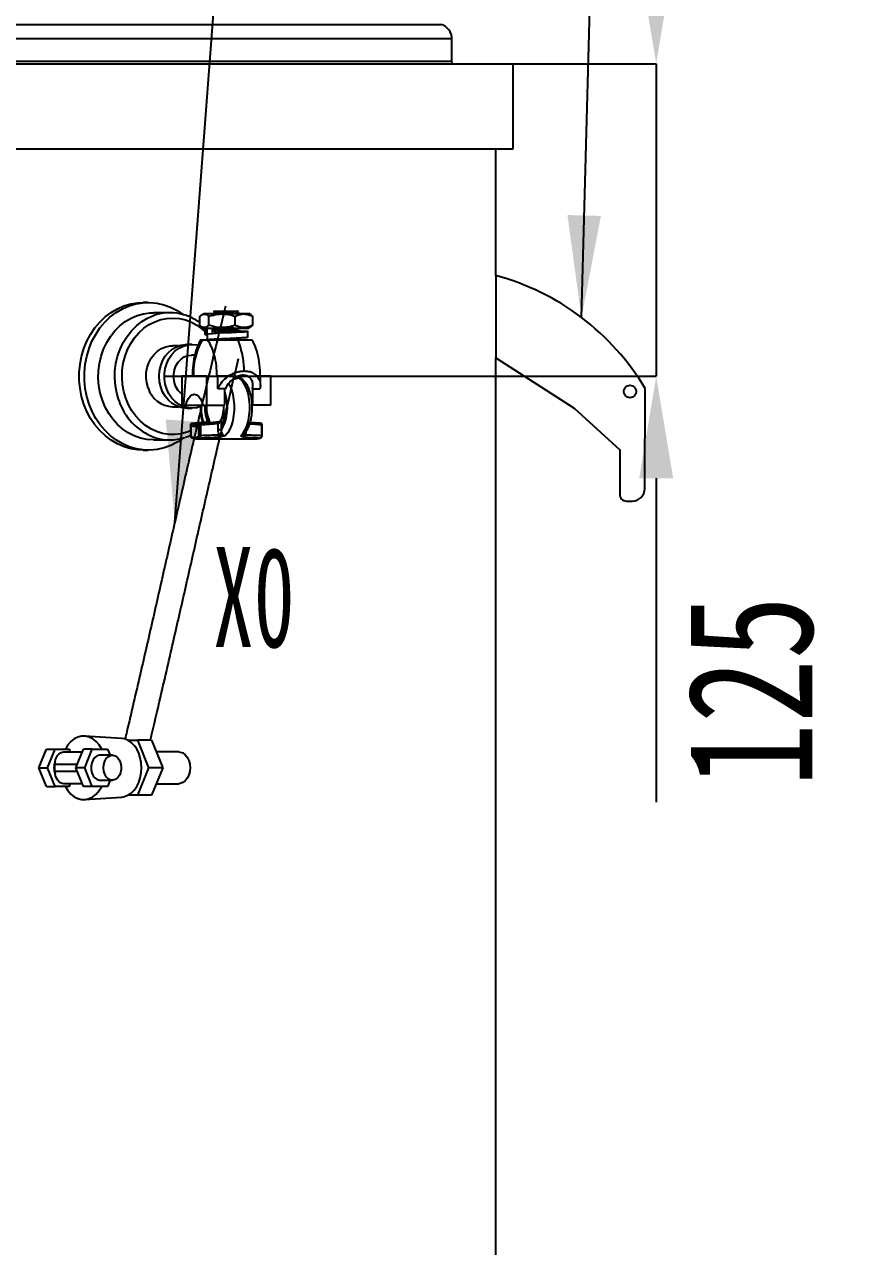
# Model space of a CAD drawing. Header units: millimetres. Extents: x 0 to 6631, y 0 to 4689.
# Drawn here: x 1302.3 to 1633.1, y 3355.1 to 3843.9 of the extents above; entities that cross this region are included whole.
import ezdxf

# ---------------------------------------------------------------- set-up
doc = ezdxf.new("R2010")
doc.units = ezdxf.units.MM
doc.header["$LTSCALE"] = 13
for name, color, linetype in [('2', 3, 'Continuous'), ('几何体', 7, 'Continuous'), ('尺寸', 3, 'Continuous'), ('注释', 2, 'Continuous')]:
    doc.layers.add(name, color=color, linetype=linetype)
doc.styles.add('SLDTEXTSTYLE0', font='hyswlongfangsong.ttf')
doc.styles.get("Standard").update_dxf_attribs({"font": 'gbenor.shx', "bigfont": 'gbcbig.shx'})
doc.styles.add('仿宋体', font='')
doc.styles.get('仿宋体').set_extended_font_data('STFangsong')
doc.dimstyles.new('SLDDIMSTYLE0', dxfattribs={"dimtxt": 50, "dimasz": 40.8, "dimexe": 0, "dimexo": 0.0625, "dimgap": 12.5, "dimtad": 2, "dimdec": 0, "dimrnd": 1e-09, "dimzin": 12, "dimdsep": 46, "dimtxsty": 'SLDTEXTSTYLE0', "dimsah": 1, "dimcen": 0.09, "dimadec": 0, "dimazin": 3, "dimtfac": 1, "dimtdec": 0, "dimtmove": 0, "dimatfit": 0, "dimfxl": 1, "dimfrac": 2, "dimtolj": 1, "dimtzin": 12, "dimarcsym": 0})
doc.dimstyles.new('SLDDIMSTYLE2', dxfattribs={"dimtxt": 0.18, "dimasz": 40.8, "dimexe": 0, "dimexo": 0.0625, "dimgap": 0, "dimtad": 0, "dimtih": 1, "dimtoh": 1, "dimdec": 0, "dimrnd": 1e-09, "dimzin": 0, "dimdsep": 46, "dimtxsty": 'Standard', "dimsah": 1, "dimcen": 0.09, "dimadec": 0, "dimazin": 0, "dimtfac": 40.8, "dimtdec": 0, "dimtofl": 0, "dimtmove": 0, "dimatfit": 3, "dimfxl": 1, "dimfrac": 2, "dimtolj": 1, "dimtzin": 0, "dimarcsym": 0})

# ---------------------------------------------------------------- blocks, each defined once
blk = doc.blocks.new('*D10')
at = {"layer": 'Defpoints', "color": 0, "transparency": 16777216}
for p in [(1497.74, 3828.19), (1554.95, 3828.19), (1358.27, 3703.19)]:
    blk.add_point(p, dxfattribs=at)
at = {"layer": '尺寸', "color": 0, "lineweight": -2, "transparency": 16777216}
for p, q in [((1554.95, 3868.99), (1554.95, 3909.79)), ((1497.8, 3828.19), (1554.95, 3828.19)), ((1554.95, 3828.19), (1554.95, 3703.19)), ((1358.34, 3703.19), (1554.95, 3703.19)), ((1554.95, 3662.39), (1554.95, 3532.88))]:
    blk.add_line(p, q, dxfattribs=at)
at = {"layer": '尺寸', "color": 0, "transparency": 16777216}
for points in [[(1548.15, 3868.99), (1561.75, 3868.99), (1554.95, 3828.19)], [(1548.15, 3662.39), (1561.75, 3662.39), (1554.95, 3703.19)]]:
    blk.add_solid(points, dxfattribs=at)
at = {"layer": '尺寸', "color": 0, "transparency": 16777216, "insert": (1567.45, 3577.24), "char_height": 50, "attachment_point": 2, "rotation": 90, "style": 'SLDTEXTSTYLE0'}
blk.add_mtext('\\A1;125', dxfattribs=at)

msp = doc.modelspace()

# ---------------------------------------------------------------- linework, layer by layer
at = {"layer": '几何体'}
for p, q in [((947.64, 3843.92), (1468.83, 3843.92)), ((1473.24, 3838.13), (943.24, 3838.13)), ((1473.24, 3829.19), (1473.24, 3838.13)), ((918.74, 3828.19), (1497.74, 3828.19)), ((943.24, 3829.19), (1473.24, 3829.19)), ((1497.74, 3794.19), (1497.74, 3828.19)), ((918.74, 3794.19), (1497.74, 3794.19)), ((1490.74, 3743.54), (1490.74, 3794.19)), ((1490.74, 3743.54), (1490.74, 3710.58)), ((1351.79, 3732.7), (1349.73, 3732.7)), ((1360.43, 3728.62), (1353.83, 3728.62)), ((1372.48, 3723.59), (1372.48, 3727.19)), ((1374.01, 3728.29), (1373.17, 3727.75)), ((1374.01, 3728.29), (1391.88, 3728.29)), ((1376, 3723.59), (1376, 3727.19)), ((1378.03, 3729.23), (1378.03, 3729.07)), ((1378.03, 3729.23), (1378.7, 3729.23)), ((1386.54, 3723.59), (1386.54, 3727.19)), ((1388.03, 3728.29), (1388.03, 3728.52)), ((1391.88, 3728.29), (1392.05, 3728.29)), ((1392.89, 3727.75), (1392.05, 3728.29)), ((1393.57, 3727.19), (1392.87, 3727.72)), ((1393.57, 3723.59), (1393.57, 3727.19)), ((1373.18, 3723.02), (1374.01, 3722.49)), ((1374.01, 3722.49), (1391.88, 3722.49)), ((1374.41, 3722.31), (1374.41, 3720.01)), ((1375.37, 3720.19), (1375.37, 3722.49)), ((1375.37, 3720.09), (1375.37, 3717.79)), ((1377.41, 3722.49), (1377.41, 3720.19)), ((1377.41, 3722.14), (1378.2, 3722.04)), ((1378.03, 3721.81), (1378.03, 3721.4)), ((1388.03, 3722.36), (1388.03, 3722.49)), ((1391.64, 3718.81), (1391.64, 3721.11)), ((1391.88, 3722.49), (1392.05, 3722.49)), ((1392.05, 3722.49), (1392.88, 3723.02)), ((1392.87, 3723.03), (1393.57, 3723.59)), ((1363.95, 3715.38), (1361.49, 3715.38)), ((1369.28, 3715.94), (1367.18, 3715.94)), ((1373.54, 3717.79), (1375.54, 3717.79)), ((1370.46, 3711.69), (1369.28, 3711.69)), ((1490.74, 2760.69), (1490.74, 3710.58)), ((1490.74, 3710.58), (1522.17, 3690.43)), ((1390.23, 3705.19), (1390.13, 3705.19)), ((1365.21, 3703.19), (1365.21, 3691.69)), ((1375.21, 3703.19), (1365.21, 3703.19)), ((1375.21, 3691.69), (1375.21, 3703.19)), ((1375.21, 3703.19), (1379.58, 3703.19)), ((1379.58, 3698.19), (1379.58, 3703.19)), ((1382.75, 3698.19), (1383.79, 3700.15)), ((1388.03, 3702.96), (1388.03, 3703.35)), ((1396.62, 3699.55), (1396.62, 3703.19)), ((1400.84, 3703.19), (1396.62, 3703.19)), ((1400.84, 3691.69), (1400.84, 3703.19)), ((1382.4, 3698.19), (1379.58, 3698.19)), ((1382.75, 3698.19), (1382.4, 3698.19)), ((1382.4, 3691.69), (1382.4, 3698.19)), ((1393.48, 3699.43), (1393.32, 3698.19)), ((1393.66, 3698.19), (1393.32, 3698.19)), ((1393.66, 3698.19), (1396.47, 3698.19)), ((1393.66, 3691.69), (1393.66, 3698.19)), ((1550.36, 3658.28), (1550.54, 3698.28)), ((1361.49, 3690.99), (1363.95, 3690.99)), ((1365.21, 3691.69), (1366.76, 3691.69)), ((1366.76, 3691.69), (1373.66, 3691.69)), ((1367.18, 3690.44), (1369.28, 3690.44)), ((1373.66, 3691.69), (1375.21, 3691.69)), ((1375.21, 3691.69), (1382.4, 3691.69)), ((1393.36, 3691.69), (1393.66, 3691.69)), ((1400.84, 3691.69), (1393.66, 3691.69)), ((1522.17, 3690.43), (1540.43, 3673.74)), ((1375.38, 3684.83), (1375.38, 3685.58)), ((1380.98, 3685.58), (1380.98, 3681.84)), ((1368.69, 3683.86), (1368.69, 3679.56)), ((1368.76, 3683.86), (1368.69, 3683.86)), ((1368.76, 3683.86), (1368.76, 3679.56)), ((1372.01, 3679.56), (1372.01, 3683.86)), ((1372.01, 3683.86), (1372.64, 3683.86)), ((1372.64, 3683.86), (1372.64, 3679.56)), ((1375.36, 3684.83), (1375.35, 3684.83)), ((1379.47, 3684.83), (1379.47, 3684.83)), ((1379.71, 3681.84), (1379.71, 3684.33)), ((1380.98, 3681.84), (1379.71, 3681.84)), ((1397.16, 3679.56), (1397.16, 3683.86)), ((1397.16, 3683.86), (1397.36, 3683.86)), ((1397.36, 3679.56), (1397.36, 3683.86)), ((1353.83, 3677.76), (1360.43, 3677.76)), ((1368.69, 3679.56), (1368.76, 3679.56)), ((1370.82, 3678.23), (1395.24, 3678.23)), ((1372.64, 3679.56), (1372.01, 3679.56)), ((1397.36, 3679.56), (1397.16, 3679.56)), ((1349.73, 3673.68), (1351.79, 3673.68)), ((1540.43, 3673.74), (1540.35, 3655.98)), ((1543, 3653.31), (1545.34, 3653.3)), ((1341.22, 3558.3), (1326.33, 3559.3)), ((1307.98, 3546.61), (1311.04, 3554.11)), ((1311.04, 3554.11), (1314.57, 3554.11)), ((1311.51, 3546.61), (1314.57, 3554.11)), ((1314.57, 3554.11), (1320.25, 3554.11)), ((1320.25, 3554.11), (1320.25, 3552.96)), ((1322.83, 3546.61), (1325.89, 3554.11)), ((1329.42, 3554.11), (1325.89, 3554.11)), ((1326.36, 3546.61), (1329.42, 3554.11)), ((1329.42, 3554.11), (1335.55, 3554.11)), ((1335.55, 3554.11), (1336.57, 3551.61)), ((1343.65, 3557.61), (1347.44, 3557.61)), ((1347.44, 3557.61), (1351.93, 3546.61)), ((1353.1, 3557.61), (1347.44, 3557.61)), ((1353.1, 3557.61), (1357.59, 3546.61)), ((1317.99, 3552.96), (1325.42, 3552.96)), ((1337.43, 3551.61), (1332.49, 3551.61)), ((1364.02, 3552.96), (1355, 3552.96)), ((1307.98, 3546.61), (1311.51, 3546.61)), ((1311.04, 3539.11), (1307.98, 3546.61)), ((1314.57, 3539.11), (1311.51, 3546.61)), ((1314.45, 3546.61), (1314.45, 3547.96)), ((1323.38, 3547.96), (1314.45, 3547.96)), ((1314.45, 3545.26), (1314.45, 3546.61)), ((1314.45, 3545.26), (1323.38, 3545.26)), ((1326.36, 3546.61), (1322.83, 3546.61)), ((1325.89, 3539.11), (1322.83, 3546.61)), ((1329.42, 3539.11), (1326.36, 3546.61)), ((1351.93, 3546.61), (1347.44, 3535.62)), ((1357.59, 3546.61), (1351.93, 3546.61)), ((1357.59, 3546.61), (1353.1, 3535.62)), ((1311.04, 3539.11), (1314.57, 3539.11)), ((1320.25, 3539.11), (1314.57, 3539.11)), ((1325.42, 3540.26), (1317.99, 3540.26)), ((1320.25, 3540.26), (1320.25, 3539.11)), ((1329.42, 3539.11), (1325.89, 3539.11)), ((1335.55, 3539.11), (1329.42, 3539.11)), ((1332.49, 3541.61), (1337.43, 3541.61)), ((1336.57, 3541.61), (1335.55, 3539.11)), ((1355, 3540.26), (1364.02, 3540.26)), ((1326.33, 3533.93), (1341.22, 3534.93)), ((1347.44, 3535.62), (1343.65, 3535.62)), ((1353.1, 3535.62), (1347.44, 3535.62))]:
    msp.add_line(p, q, dxfattribs=at)
at = {"layer": '几何体', "flags": 128}
for points in [[(1473.41, 3828.19), (1473.29, 3828.6), (1473.24, 3829.19)], [(1326.07, 3692.04), (1325.15, 3695.11), (1324.53, 3698.28), (1324.22, 3701.51), (1324.21, 3704.77), (1324.52, 3708), (1325.13, 3711.17), (1326.04, 3714.25), (1327.23, 3717.19), (1328.71, 3719.96), (1330.43, 3722.53), (1332.39, 3724.87), (1334.56, 3726.94), (1336.92, 3728.72), (1339.43, 3730.19), (1342.06, 3731.34), (1344.79, 3732.14), (1347.58, 3732.59), (1349.73, 3732.7)], [(1328.13, 3692.04), (1327.21, 3695.11), (1326.59, 3698.28), (1326.28, 3701.51), (1326.27, 3704.77), (1326.58, 3708), (1327.19, 3711.17), (1328.1, 3714.25), (1329.29, 3717.19), (1330.76, 3719.96), (1332.49, 3722.53), (1334.45, 3724.87), (1336.62, 3726.94), (1338.97, 3728.72), (1341.48, 3730.19), (1344.12, 3731.34), (1346.85, 3732.14), (1349.64, 3732.59), (1352.45, 3732.69), (1355.26, 3732.42), (1358.02, 3731.81), (1360.71, 3730.84), (1363.29, 3729.54), (1365.73, 3727.92), (1365.83, 3727.85)], [(1333.43, 3693.58), (1332.59, 3696.43), (1332.05, 3699.38), (1331.81, 3702.38), (1331.88, 3705.39), (1332.26, 3708.37), (1332.95, 3711.28), (1333.92, 3714.08), (1335.18, 3716.72), (1336.69, 3719.17), (1338.45, 3721.4), (1340.42, 3723.37), (1342.59, 3725.06), (1344.9, 3726.44), (1347.35, 3727.5), (1349.88, 3728.21), (1352.47, 3728.57), (1353.83, 3728.62)], [(1340.04, 3693.58), (1339.2, 3696.43), (1338.65, 3699.38), (1338.42, 3702.38), (1338.49, 3705.39), (1338.87, 3708.37), (1339.55, 3711.28), (1340.53, 3714.08), (1341.78, 3716.72), (1343.3, 3719.17), (1345.06, 3721.4), (1347.03, 3723.37), (1349.19, 3725.06), (1351.51, 3726.44), (1353.95, 3727.5), (1354.03, 3727.53)], [(1342.8, 3694.38), (1342, 3697.1), (1341.5, 3699.91), (1341.3, 3702.77), (1341.41, 3705.64), (1341.82, 3708.47), (1342.54, 3711.22), (1343.53, 3713.85), (1344.8, 3716.32), (1346.33, 3718.59), (1348.08, 3720.62), (1350.04, 3722.39), (1352.17, 3723.87), (1354.44, 3725.04), (1356.82, 3725.87), (1359.27, 3726.36), (1361.75, 3726.5), (1364.23, 3726.29), (1366.67, 3725.72), (1369.03, 3724.82), (1371.27, 3723.59), (1373.37, 3722.04), (1374.46, 3721.05)], [(1387.71, 3721.48), (1388.59, 3721.44), (1390.69, 3721.29), (1391.45, 3721.19), (1391.63, 3721.09), (1391.24, 3720.99), (1390.27, 3720.89), (1388.83, 3720.79), (1386.98, 3720.69), (1383.75, 3720.54), (1380.4, 3720.39), (1377.47, 3720.24), (1375.37, 3720.09), (1375.37, 3720.09)], [(1351.71, 3698.58), (1351.18, 3700.56), (1350.94, 3702.61), (1351.01, 3704.67), (1351.38, 3706.7), (1352.03, 3708.62), (1352.97, 3710.39), (1354.14, 3711.95), (1355.53, 3713.26), (1357.09, 3714.27), (1358.77, 3714.97), (1360.54, 3715.33), (1361.49, 3715.38)], [(1356.14, 3703.19), (1356.29, 3705.34), (1356.77, 3707.44), (1357.54, 3709.41), (1358.59, 3711.2), (1359.88, 3712.76), (1361.39, 3714.05), (1363.06, 3715.02), (1364.85, 3715.65), (1366.71, 3715.93), (1367.18, 3715.94)], [(1372.68, 3691.06), (1371.24, 3690.64), (1369.41, 3690.44), (1367.58, 3690.59), (1365.79, 3691.09), (1364.1, 3691.93), (1362.56, 3693.07), (1361.2, 3694.5), (1360.06, 3696.17), (1359.18, 3698.03), (1358.58, 3700.04), (1358.27, 3702.13), (1358.27, 3704.25), (1358.58, 3706.34), (1359.18, 3708.35), (1360.06, 3710.21), (1361.2, 3711.88), (1362.56, 3713.31), (1364.1, 3714.45), (1365.79, 3715.29), (1367.58, 3715.79), (1369.41, 3715.94), (1371.24, 3715.74), (1371.72, 3715.62)], [(1365.21, 3696.1), (1364.9, 3696.36), (1363.77, 3697.55), (1362.88, 3698.98), (1362.27, 3700.59), (1361.96, 3702.31), (1361.96, 3704.07), (1362.27, 3705.79), (1362.88, 3707.4), (1363.77, 3708.83), (1364.9, 3710.02), (1366.21, 3710.92), (1367.65, 3711.48), (1369.16, 3711.69), (1369.28, 3711.69)], [(1367.18, 3690.44), (1366.71, 3690.45), (1364.85, 3690.73), (1363.06, 3691.36), (1361.39, 3692.33), (1359.88, 3693.62), (1358.59, 3695.18), (1357.54, 3696.97), (1356.77, 3698.94), (1356.29, 3701.03), (1356.14, 3703.19)], [(1383.91, 3700.33), (1384.38, 3699.47), (1385.06, 3697.81), (1385.59, 3695.94), (1385.95, 3693.92), (1386.14, 3691.81), (1386.14, 3689.66), (1385.95, 3687.55), (1385.59, 3685.53), (1385.07, 3683.66), (1384.39, 3682), (1383.57, 3680.6), (1382.65, 3679.5)], [(1388.89, 3679.5), (1389.81, 3680.6), (1390.62, 3682), (1391.3, 3683.66), (1391.83, 3685.53), (1392.19, 3687.55), (1392.37, 3689.66), (1392.37, 3691.81), (1392.19, 3693.92), (1391.83, 3695.94), (1391.3, 3697.81), (1390.61, 3699.47), (1389.8, 3700.87), (1388.88, 3701.97), (1387.88, 3702.74)], [(1366.76, 3691.69), (1367.22, 3693.13), (1367.83, 3694.33), (1368.55, 3695.24), (1369.36, 3695.8), (1370.21, 3695.99), (1371.06, 3695.8), (1371.87, 3695.24), (1372.59, 3694.33), (1373.2, 3693.13), (1373.66, 3691.69)], [(1380.98, 3681.84), (1381.77, 3683.07), (1382.43, 3684.58), (1382.94, 3686.31), (1383.27, 3688.2), (1383.42, 3690.19), (1383.38, 3692.2), (1383.14, 3694.15), (1382.72, 3695.98), (1382.4, 3696.97)], [(1349.73, 3673.68), (1347.66, 3673.78), (1344.87, 3674.22), (1342.14, 3675.01), (1339.5, 3676.15), (1336.99, 3677.61), (1334.63, 3679.38), (1332.45, 3681.45), (1330.49, 3683.77), (1328.75, 3686.34), (1327.28, 3689.1), (1326.07, 3692.04)], [(1365.83, 3678.53), (1365.8, 3678.51), (1363.37, 3676.88), (1360.79, 3675.57), (1358.1, 3674.6), (1355.34, 3673.97), (1352.54, 3673.69), (1349.72, 3673.78), (1346.93, 3674.22), (1344.2, 3675.01), (1341.56, 3676.15), (1339.05, 3677.61), (1336.69, 3679.38), (1334.51, 3681.45), (1332.55, 3683.77), (1330.81, 3686.34), (1329.33, 3689.1), (1328.13, 3692.04)], [(1353.83, 3677.76), (1351.27, 3677.93), (1348.7, 3678.46), (1346.2, 3679.33), (1343.81, 3680.54), (1341.56, 3682.06), (1339.48, 3683.89), (1337.61, 3685.98), (1335.96, 3688.32), (1334.56, 3690.86), (1333.43, 3693.58)], [(1368.69, 3681.41), (1367.36, 3680.88), (1364.94, 3680.22), (1362.47, 3679.9), (1359.99, 3679.94), (1357.52, 3680.33), (1355.12, 3681.07), (1352.81, 3682.14), (1350.64, 3683.53), (1348.63, 3685.22), (1346.81, 3687.18), (1345.22, 3689.38), (1343.88, 3691.79), (1342.8, 3694.38)], [(1369.3, 3684.31), (1369.22, 3684.35), (1369.16, 3684.36)], [(1372.64, 3683.86), (1372.63, 3683.98), (1372.61, 3684.1), (1372.57, 3684.2), (1372.53, 3684.28), (1372.48, 3684.33), (1372.43, 3684.36), (1372.41, 3684.36)], [(1379.71, 3684.33), (1379.69, 3684.46), (1379.66, 3684.59), (1379.62, 3684.69), (1379.58, 3684.77), (1379.52, 3684.82), (1379.47, 3684.83)], [(1396.9, 3684.36), (1396.9, 3684.36), (1396.98, 3684.33), (1397.04, 3684.28), (1397.1, 3684.2), (1397.13, 3684.1), (1397.16, 3683.98), (1397.16, 3683.86)], [(1333.16, 3554.11), (1332.15, 3555.75), (1330.96, 3557.11), (1329.63, 3558.17), (1328.18, 3558.9), (1326.67, 3559.27), (1325.14, 3559.27), (1323.63, 3558.9), (1322.19, 3558.17), (1320.86, 3557.11), (1319.67, 3555.75), (1318.66, 3554.11)], [(1349.1, 3546.61), (1348.98, 3548.65), (1348.6, 3550.62), (1347.99, 3552.46), (1347.17, 3554.13), (1346.15, 3555.58), (1344.97, 3556.75), (1343.66, 3557.61), (1342.27, 3558.14), (1341.22, 3558.3)], [(1314.45, 3547.96), (1314.52, 3548.94), (1314.72, 3549.88), (1315.05, 3550.74), (1315.49, 3551.5), (1316.03, 3552.12), (1316.64, 3552.58), (1317.3, 3552.87), (1317.99, 3552.96)], [(1332.49, 3551.61), (1332.24, 3551.6), (1331.3, 3551.33), (1330.45, 3550.7), (1329.74, 3549.77), (1329.24, 3548.61), (1328.98, 3547.29), (1328.98, 3545.93), (1329.24, 3544.62), (1329.74, 3543.46), (1330.45, 3542.53), (1331.3, 3541.9), (1332.24, 3541.63), (1332.49, 3541.61)], [(1333.9, 3546.61), (1334.03, 3547.96), (1334.41, 3549.21), (1335.02, 3550.27), (1335.81, 3551.05), (1336.72, 3551.51), (1337.68, 3551.6), (1338.62, 3551.33), (1339.47, 3550.7), (1340.18, 3549.77), (1340.68, 3548.61), (1340.94, 3547.29), (1340.94, 3545.93), (1340.68, 3544.62), (1340.18, 3543.46), (1339.47, 3542.53), (1338.62, 3541.9), (1337.68, 3541.63), (1336.72, 3541.72), (1335.81, 3542.17), (1335.02, 3542.96), (1334.41, 3544.02), (1334.03, 3545.27), (1333.9, 3546.61)], [(1364.02, 3552.96), (1364.56, 3552.92), (1365.61, 3552.55), (1366.57, 3551.84), (1367.38, 3550.82), (1368, 3549.57), (1368.38, 3548.13), (1368.51, 3546.61), (1368.38, 3545.09), (1368, 3543.66), (1367.38, 3542.4), (1366.57, 3541.39), (1365.61, 3540.68), (1364.56, 3540.31), (1364.02, 3540.26)], [(1317.99, 3540.26), (1317.3, 3540.36), (1316.64, 3540.64), (1316.03, 3541.11), (1315.49, 3541.73), (1315.05, 3542.49), (1314.72, 3543.35), (1314.52, 3544.29), (1314.45, 3545.26)], [(1341.22, 3534.93), (1342.27, 3535.09), (1343.66, 3535.62), (1344.97, 3536.48), (1346.15, 3537.65), (1347.17, 3539.09), (1347.99, 3540.76), (1348.6, 3542.61), (1348.98, 3544.58), (1349.1, 3546.61)], [(1318.66, 3539.11), (1319.67, 3537.48), (1320.86, 3536.11), (1322.19, 3535.05), (1323.63, 3534.33), (1325.14, 3533.96), (1326.67, 3533.96), (1328.18, 3534.33), (1329.63, 3535.05), (1330.96, 3536.11), (1332.15, 3537.48), (1333.16, 3539.11)]]:
    msp.add_lwpolyline(points, dxfattribs=at)
at = {"layer": '几何体'}
msp.add_circle((1544.46, 3697.09), 2.5, dxfattribs=at)
for centre, radius, start, end in [((1467.24, 3838.13), 6, 0, 74.5826), ((1464.69, 3646.99), 100, 30.8537, 74.9024), ((1360.43, 3709.38), 19.24, 71.6057, 109.4234), ((1387.89, 3701.31), 1.43, 60.1654, 90.4511), ((1362.02, 3701.77), 10.79, 197.2035, 267.1796), ((1362.36, 3700.78), 23.45, 197.8819, 249.3409), ((1391.87, 3690.65), 18.95, 176.8625, 198.5177), ((1387.48, 3690.64), 13.11, 175.4128, 202.6785), ((1387.37, 3690.66), 12.32, 175.2057, 202.6093), ((1368.87, 3690.64), 13.11, 337.3215, 4.5872), ((1376.01, 3685.17), 0.748, 90.6837, 146.7959), ((1381.17, 3685.71), 0.228, 158.4949, 213.2576), ((1369.19, 3683.86), 0.5, 93.7142, 180), ((1369.33, 3683.72), 0.591, 93.3545, 166.4939), ((1370.38, 3685.35), 2.21, 222.4833, 317.5167), ((1370.82, 3685.7), 2.06, 222.4833, 317.5167), ((1372.36, 3683.96), 0.369, 135.7828, 196.6065), ((1372.44, 3683.86), 0.5, 93.2674, 133.4413), ((1375.37, 3684.61), 0.22, 40.3368, 92.9383), ((1396.86, 3683.86), 0.5, 0, 86.2858), ((1360.43, 3697.02), 19.26, 250.7633, 288.3907), ((1369.37, 3679), 0.428, 169.872, 240.7244), ((1370.38, 3681.88), 3.15, 242.9094, 297.0906), ((1369.32, 3678.95), 0.361, 243.8343, 270.3162), ((1370.82, 3681.51), 3.28, 242.9094, 297.0906), ((1372.35, 3679.12), 0.535, 185.1542, 265.6988), ((1378.94, 3679.66), 1.32, 323.9477, 7.4422), ((1389.35, 3679.77), 1.13, 307.926, 2.9691), ((1395.21, 3681.6), 3.37, 270.4399, 296.8327), ((1396.73, 3678.95), 0.361, 269.6824, 296.3621), ((1545.36, 3658.3), 5, 269.7479, 359.7479), ((1543.01, 3655.97), 2.66, 179.7479, 269.7479), ((1320.91, 3546.61), 6.82, 159.4426, 200.5574)]:
    msp.add_arc(centre, radius, start, end, dxfattribs=at)
for centre, major_axis, ratio, start_param, end_param in [((1345.47, 3690.73), (55.69, 0), 0.1275, 5.154621, 5.28286), ((1345.67, 3690.73), (63.04, 0), 0.120566, 5.154621, 5.28286), ((1420.89, 3690.73), (55.44, 0), 0.137095, 4.171294, 4.270157), ((1349.39, 3690.73), (95.88, 0), 0.130366, 4.953806, 5.037412), ((1349.79, 3690.73), (95.38, 0), 0.120566, 4.954355, 5.037412), ((1416.67, 3690.73), (83.38, 0), 0.14991, 4.387366, 4.470972), ((1417.26, 3690.73), (83.88, 0), 0.137095, 4.387366, 4.470423)]:
    msp.add_ellipse(centre, major_axis=major_axis, ratio=ratio, start_param=start_param, end_param=end_param, dxfattribs=at)
for points, knots in [([(1382.73, 3731.2), (1382.56, 3730.53), (1380.82, 3723.63), (1377.62, 3710.31), (1372.92, 3690.53), (1368.14, 3669.9), (1363.24, 3648.47), (1358.38, 3627.06), (1353.53, 3605.69), (1349.38, 3587.58), (1345.94, 3572.72), (1343.89, 3563.98), (1342.74, 3559.15), (1342.51, 3558.19)], [0, 0, 0, 0, 0.011804, 0.121751, 0.231711, 0.354888, 0.478084, 0.601291, 0.724503, 0.847716, 0.915487, 0.983217, 1, 1, 1, 1]), ([(1372.48, 3724.59), (1371.81, 3725.04), (1370.43, 3725.99), (1368.46, 3726.98), (1367.16, 3727.41), (1366.65, 3727.58)], [0, 0, 0, 0, 0.365587, 0.754931, 1, 1, 1, 1]), ([(1372.48, 3727.19), (1372.79, 3727.46), (1373.41, 3728), (1374.33, 3728.19), (1375.21, 3727.89), (1375.73, 3727.42), (1376, 3727.19)], [0, 0, 0, 0, 0.267276, 0.541818, 0.768445, 1, 1, 1, 1]), ([(1376, 3727.19), (1377.23, 3727.53), (1379.34, 3728.12), (1382.47, 3728.14), (1384.75, 3727.74), (1386.09, 3727.33), (1386.54, 3727.19)], [0, 0, 0, 0, 0.356439, 0.608129, 0.868454, 1, 1, 1, 1]), ([(1378.03, 3729.06), (1378.09, 3728.93), (1378.22, 3728.69), (1378.35, 3728.44), (1378.41, 3728.32)], [0, 0, 0, 0, 0.506688, 1, 1, 1, 1]), ([(1378.7, 3729.23), (1378.39, 3729.19), (1377.99, 3729.13), (1378.09, 3729.08), (1378.11, 3729.07)], [0, 0, 0, 0, 0.751695, 1, 1, 1, 1]), ([(1387.59, 3729.23), (1387.56, 3729.22), (1387.42, 3729.17), (1386.78, 3729.07), (1385.4, 3728.95), (1383.64, 3728.84), (1381.8, 3728.71), (1380.13, 3728.6), (1378.96, 3728.48), (1378.39, 3728.39), (1378.46, 3728.34), (1378.48, 3728.33)], [0, 0, 0, 0, 0.036614, 0.170258, 0.303, 0.435742, 0.569386, 0.70188, 0.835115, 0.96835, 1, 1, 1, 1]), ([(1378.7, 3729.23), (1379.04, 3729.23), (1379.71, 3729.23), (1381.22, 3729.23), (1382.87, 3729.23), (1384.51, 3729.23), (1385.95, 3729.23), (1387.02, 3729.23), (1387.48, 3729.23), (1387.57, 3729.23), (1387.59, 3729.23)], [0, 0, 0, 0, 0.1408, 0.281601, 0.422095, 0.560119, 0.697396, 0.832652, 0.966706, 1, 1, 1, 1]), ([(1386.54, 3727.19), (1387.15, 3727.46), (1388.4, 3728), (1390.24, 3728.19), (1391.99, 3727.89), (1393.04, 3727.42), (1393.57, 3727.19)], [0, 0, 0, 0, 0.267276, 0.541818, 0.768445, 1, 1, 1, 1]), ([(1387.94, 3728.52), (1387.94, 3728.5), (1387.93, 3728.43), (1387.37, 3728.35), (1386.73, 3728.3), (1386.6, 3728.29)], [0, 0, 0, 0, 0.342954, 0.860944, 1, 1, 1, 1]), ([(1388.03, 3728.53), (1387.96, 3728.66), (1387.83, 3728.91), (1387.71, 3729.16), (1387.64, 3729.28)], [0, 0, 0, 0, 0.500002, 1, 1, 1, 1]), ([(1376, 3723.59), (1375.69, 3723.32), (1375.07, 3722.78), (1374.15, 3722.59), (1373.27, 3722.89), (1372.75, 3723.36), (1372.48, 3723.59)], [0, 0, 0, 0, 0.267276, 0.541818, 0.768445, 1, 1, 1, 1]), ([(1375.37, 3720.19), (1375.08, 3720.16), (1374.48, 3720.09), (1374.34, 3719.99), (1374.63, 3719.9), (1375.19, 3719.85), (1375.4, 3719.83)], [0, 0, 0, 0, 0.277036, 0.555983, 0.831418, 1, 1, 1, 1]), ([(1375.37, 3722.49), (1375.06, 3722.46), (1374.52, 3722.4), (1374.49, 3722.34), (1374.47, 3722.31)], [0, 0, 0, 0, 0.571217, 1, 1, 1, 1]), ([(1386.54, 3723.59), (1386.09, 3723.45), (1384.78, 3723.05), (1382.5, 3722.64), (1379.37, 3722.65), (1377.23, 3723.25), (1376, 3723.59)], [0, 0, 0, 0, 0.131547, 0.383647, 0.643559, 1, 1, 1, 1]), ([(1378.41, 3722.58), (1378.35, 3722.45), (1378.22, 3722.2), (1378.09, 3721.95), (1378.03, 3721.82)], [0, 0, 0, 0, 0.4999991, 1, 1, 1, 1]), ([(1378.03, 3721.39), (1378.09, 3721.27), (1378.22, 3721.02), (1378.35, 3720.77), (1378.41, 3720.65)], [0, 0, 0, 0, 0.506688, 1, 1, 1, 1]), ([(1385.98, 3722.49), (1385.83, 3722.48), (1385.21, 3722.43), (1383.67, 3722.33), (1381.71, 3722.21), (1379.89, 3722.09), (1378.62, 3721.97), (1377.99, 3721.88), (1378.09, 3721.83), (1378.11, 3721.81)], [0, 0, 0, 0, 0.054764, 0.231646, 0.409728, 0.586279, 0.763817, 0.941354, 1, 1, 1, 1]), ([(1387.93, 3722.35), (1387.92, 3722.32), (1387.92, 3722.26), (1387.07, 3722.16), (1385.6, 3722.04), (1383.69, 3721.92), (1381.7, 3721.8), (1379.9, 3721.68), (1378.62, 3721.56), (1377.99, 3721.47), (1378.09, 3721.41), (1378.11, 3721.4)], [0, 0, 0, 0, 0.068539, 0.196117, 0.322835, 0.449552, 0.57713, 0.703611, 0.830799, 0.957986, 1, 1, 1, 1]), ([(1378.41, 3720.66), (1378.35, 3720.53), (1378.28, 3720.41), (1378.22, 3720.28), (1378.22, 3720.28)], [0, 0, 0, 0, 0.98604, 1, 1, 1, 1]), ([(1387.58, 3721.59), (1387.59, 3721.58), (1387.62, 3721.56), (1387.39, 3721.5), (1386.79, 3721.41), (1385.39, 3721.29), (1383.65, 3721.17), (1381.8, 3721.05), (1380.13, 3720.93), (1378.96, 3720.81), (1378.39, 3720.72), (1378.46, 3720.67), (1378.48, 3720.66)], [0, 0, 0, 0, 0.03402, 0.069388, 0.198486, 0.326712, 0.454938, 0.584036, 0.712022, 0.840724, 0.969426, 1, 1, 1, 1]), ([(1387.77, 3721.38), (1388.08, 3721.35), (1388.95, 3721.27), (1389.46, 3721.14), (1389.21, 3720.99), (1387.97, 3720.84), (1386, 3720.69), (1384.2, 3720.58), (1383.21, 3720.52), (1383.04, 3720.51)], [0, 0, 0, 0, 0.0986664, 0.2719766, 0.4443238, 0.6181656, 0.7908359, 0.9635062, 1, 1, 1, 1]), ([(1393.57, 3723.59), (1392.96, 3723.32), (1391.71, 3722.78), (1389.87, 3722.59), (1388.12, 3722.89), (1387.07, 3723.36), (1386.54, 3723.59)], [0, 0, 0, 0, 0.267276, 0.541818, 0.768445, 1, 1, 1, 1]), ([(1387.64, 3721.59), (1387.7, 3721.72), (1387.83, 3721.97), (1387.96, 3722.22), (1388.02, 3722.34)], [0, 0, 0, 0, 0.499999, 1, 1, 1, 1]), ([(1388.03, 3720.86), (1387.96, 3720.99), (1387.84, 3721.24), (1387.71, 3721.49), (1387.65, 3721.61)], [0, 0, 0, 0, 0.506418, 1, 1, 1, 1]), ([(1388.03, 3722.78), (1387.96, 3722.91), (1387.88, 3723.07), (1387.79, 3723.23), (1387.77, 3723.27)], [0, 0, 0, 0, 0.765133, 1, 1, 1, 1]), ([(1372.76, 3717.74), (1372.5, 3717.29), (1371.59, 3715.76), (1370.52, 3712.37), (1369.6, 3707.89), (1369.49, 3704.75), (1369.43, 3703.19)], [0, 0, 0, 0, 0.122809, 0.418486, 0.710891, 1, 1, 1, 1]), ([(1373.54, 3717.79), (1372.99, 3716.88), (1371.89, 3715.07), (1370.72, 3711.47), (1369.94, 3707.45), (1369.84, 3704.61), (1369.79, 3703.19)], [0, 0, 0, 0, 0.249999, 0.5, 0.750001, 1, 1, 1, 1]), ([(1372.69, 3717.79), (1372.68, 3717.79), (1372.59, 3717.79), (1372.81, 3717.79), (1373.3, 3717.79), (1373.54, 3717.79)], [0, 0, 0, 0, 0.021303, 0.501357, 1, 1, 1, 1]), ([(1379.29, 3703.19), (1379.24, 3704.61), (1379.14, 3707.45), (1378.36, 3711.47), (1377.19, 3715.07), (1376.09, 3716.88), (1375.54, 3717.79)], [0, 0, 0, 0, 0.249999, 0.5, 0.750001, 1, 1, 1, 1]), ([(1375.54, 3717.79), (1375.86, 3717.79), (1376.49, 3717.79), (1377.88, 3717.79), (1379.47, 3717.79), (1381.72, 3717.79), (1384.6, 3717.79), (1386.64, 3717.79), (1387.66, 3717.79)], [0, 0, 0, 0, 0.127417, 0.250118, 0.370814, 0.500407, 0.749559, 1, 1, 1, 1]), ([(1391.6, 3718.81), (1391.61, 3718.8), (1391.7, 3718.76), (1391.29, 3718.69), (1390.37, 3718.59), (1388.89, 3718.49), (1386.72, 3718.37), (1383.76, 3718.24), (1380.36, 3718.09), (1377.57, 3717.96), (1376.49, 3717.87), (1376.06, 3717.84)], [0, 0, 0, 0, 0.018685, 0.121398, 0.225564, 0.328477, 0.432213, 0.586544, 0.741919, 0.895962, 1, 1, 1, 1]), ([(1387.74, 3718.43), (1387.53, 3718.4), (1387.07, 3718.32), (1385.58, 3718.21), (1383.7, 3718.09), (1381.72, 3717.97), (1380.16, 3717.87), (1379.55, 3717.81), (1379.36, 3717.79)], [0, 0, 0, 0, 0.162235, 0.348616, 0.534997, 0.722642, 0.908674, 1, 1, 1, 1]), ([(1387.64, 3717.76), (1387.7, 3717.88), (1387.83, 3718.14), (1387.96, 3718.39), (1388.02, 3718.51)], [0, 0, 0, 0, 0.499999, 1, 1, 1, 1]), ([(1387.65, 3717.79), (1388.59, 3717.79), (1390.48, 3717.79), (1392.26, 3717.79), (1393.19, 3717.79), (1393.31, 3717.79), (1393.37, 3717.79)], [0, 0, 0, 0, 0.333917, 0.66934, 0.843896, 1, 1, 1, 1]), ([(1390.23, 3705.19), (1390.17, 3706.17), (1390.05, 3708.12), (1389.58, 3711.28), (1388.84, 3714.61), (1388.05, 3716.73), (1387.66, 3717.79)], [0, 0, 0, 0, 0.213867, 0.427737, 0.713867, 1, 1, 1, 1]), ([(1396.62, 3703.19), (1396.57, 3704.75), (1396.46, 3707.88), (1395.54, 3712.37), (1394.47, 3715.76), (1393.56, 3717.29), (1393.29, 3717.74)], [0, 0, 0, 0, 0.289089, 0.581425, 0.877006, 1, 1, 1, 1]), ([(1352.78, 3558.19), (1354.08, 3563.71), (1357.21, 3576.97), (1361.86, 3597.27), (1366.82, 3619.04), (1371.57, 3640.01), (1376.35, 3660.99), (1381.04, 3681.31), (1384.89, 3697.76), (1387.16, 3707.16), (1387.92, 3710.27)], [0, 0, 0, 0, 0.109664, 0.26377, 0.401305, 0.538776, 0.676179, 0.813506, 0.93827, 1, 1, 1, 1]), ([(1390.13, 3705.19), (1389.57, 3705.16), (1388.44, 3705.09), (1386.26, 3704.58), (1384.75, 3703.72), (1383.81, 3703.19)], [0, 0, 0, 0, 0.266654, 0.541385, 1, 1, 1, 1]), ([(1395.4, 3703.19), (1394.98, 3703.59), (1394.04, 3704.48), (1392.18, 3705.08), (1390.8, 3705.16), (1390.23, 3705.19)], [0, 0, 0, 0, 0.327432, 0.722961, 1, 1, 1, 1]), ([(1379.58, 3698.19), (1379.98, 3698.96), (1380.83, 3700.58), (1382.47, 3702.23), (1383.54, 3703), (1383.8, 3703.19)], [0, 0, 0, 0, 0.410682, 0.858247, 1, 1, 1, 1]), ([(1383.8, 3703.19), (1383.45, 3703.19), (1382.77, 3703.19), (1381.83, 3703.19), (1381.03, 3703.19), (1380.33, 3703.19), (1379.86, 3703.19), (1379.63, 3703.19), (1379.58, 3703.19)], [0, 0, 0, 0, 0.233975, 0.449095, 0.621735, 0.7798, 0.949594, 1, 1, 1, 1]), ([(1383.79, 3700.15), (1384.32, 3700.76), (1385.38, 3701.98), (1387.3, 3703.2), (1389.12, 3703.76), (1390.63, 3703.73), (1391.89, 3703.2), (1392.88, 3702.21), (1393.37, 3701.12), (1393.49, 3700.37), (1393.52, 3700.17)], [0, 0, 0, 0, 0.164954, 0.330688, 0.448443, 0.566554, 0.678375, 0.801387, 0.947726, 1, 1, 1, 1]), ([(1385.98, 3702.22), (1386.12, 3702.22), (1386.7, 3702.23), (1387.4, 3702.44), (1387.73, 3702.64), (1387.88, 3702.74)], [0, 0, 0, 0, 0.138728, 0.584444, 1, 1, 1, 1]), ([(1387.88, 3702.74), (1387.9, 3702.75), (1387.99, 3702.83), (1387.97, 3702.9), (1387.96, 3702.96)], [0, 0, 0, 0, 0.158789, 1, 1, 1, 1]), ([(1388.61, 3702.54), (1388.6, 3702.55), (1388.58, 3702.56), (1388.38, 3702.74), (1388.17, 3702.95), (1387.99, 3703.07), (1387.95, 3703.1)], [0, 0, 0, 0, 0.231938, 0.531544, 0.898327, 1, 1, 1, 1]), ([(1389.73, 3679.75), (1389.92, 3679.94), (1390.46, 3680.48), (1391.22, 3681.57), (1391.98, 3683.04), (1392.59, 3684.72), (1393.03, 3686.55), (1393.31, 3688.48), (1393.42, 3690.45), (1393.36, 3692.43), (1393.13, 3694.37), (1392.73, 3696.22), (1392.17, 3697.95), (1391.44, 3699.53), (1390.57, 3700.84), (1389.63, 3701.87), (1388.93, 3702.33), (1388.6, 3702.55)], [0, 0, 0, 0, 0.03891, 0.107263, 0.177237, 0.247801, 0.31788, 0.387441, 0.456674, 0.525815, 0.595082, 0.664682, 0.734905, 0.806059, 0.87836, 0.94373, 1, 1, 1, 1]), ([(1393.52, 3700.17), (1393.52, 3699.71), (1393.52, 3699.06), (1393.36, 3698.38), (1393.32, 3698.19)], [0, 0, 0, 0, 0.711751, 1, 1, 1, 1]), ([(1395.4, 3703.19), (1395.77, 3702.61), (1396.57, 3701.39), (1396.71, 3699.54), (1396.51, 3698.42), (1396.47, 3698.19)], [0, 0, 0, 0, 0.410645, 0.877492, 1, 1, 1, 1]), ([(1396.62, 3703.19), (1396.61, 3703.19), (1396.58, 3703.19), (1396.25, 3703.19), (1395.76, 3703.19), (1395.4, 3703.19)], [0, 0, 0, 0, 0.20223, 0.423608, 1, 1, 1, 1]), ([(1372.7, 3691.69), (1372.68, 3691.5), (1372.63, 3690.65), (1372.69, 3689.13), (1372.91, 3687.2), (1373.2, 3685.69), (1373.46, 3684.9), (1373.54, 3684.68)], [0, 0, 0, 0, 0.080425, 0.350418, 0.620865, 0.892559, 1, 1, 1, 1]), ([(1381.86, 3691.69), (1381.88, 3691.54), (1381.94, 3690.9), (1381.9, 3689.74), (1381.73, 3688.27), (1381.41, 3686.91), (1381.11, 3686.16), (1380.95, 3685.79)], [0, 0, 0, 0, 0.069844, 0.304436, 0.539002, 0.772909, 1, 1, 1, 1]), ([(1375.5, 3684.89), (1375.5, 3685), (1375.49, 3685.22), (1375.42, 3685.46), (1375.38, 3685.58)], [0, 0, 0, 0, 0.502687, 1, 1, 1, 1]), ([(1376, 3685.92), (1376.05, 3685.81), (1376.16, 3685.54), (1376.2, 3685.21), (1376.09, 3684.96), (1375.88, 3684.81), (1375.65, 3684.77), (1375.54, 3684.75)], [0, 0, 0, 0, 0.19113, 0.455045, 0.64034, 0.81838, 1, 1, 1, 1]), ([(1380.95, 3685.8), (1380.93, 3685.75), (1380.85, 3685.57), (1380.63, 3685.31), (1380.27, 3685.06), (1379.92, 3684.91), (1379.65, 3684.84), (1379.51, 3684.84), (1379.47, 3684.84)], [0, 0, 0, 0, 0.093234, 0.396302, 0.603841, 0.777139, 0.931612, 1, 1, 1, 1]), ([(1380.98, 3685.58), (1380.91, 3685.4), (1380.79, 3685.09), (1380.49, 3684.71), (1380.18, 3684.48), (1379.95, 3684.39), (1379.81, 3684.35), (1379.74, 3684.34), (1379.71, 3684.33)], [0, 0, 0, 0, 0.322413, 0.569131, 0.760582, 0.899161, 0.941211, 1, 1, 1, 1]), ([(1375.36, 3684.83), (1374.86, 3684.79), (1372.79, 3684.61), (1370.72, 3684.47), (1369.16, 3684.36)], [0, 0, 0, 0, 0.2432883, 1, 1, 1, 1]), ([(1379.47, 3684.83), (1378.9, 3684.79), (1376.55, 3684.61), (1374.19, 3684.47), (1372.41, 3684.36)], [0, 0, 0, 0, 0.2432882, 1, 1, 1, 1]), ([(1375.52, 3684.86), (1375.52, 3684.87), (1375.53, 3684.87), (1375.47, 3684.84), (1375.38, 3684.83), (1375.35, 3684.83)], [0, 0, 0, 0, 0.312669, 0.774251, 1, 1, 1, 1]), ([(1380.25, 3679.83), (1380.11, 3680.09), (1379.78, 3680.71), (1379.74, 3681.42), (1379.71, 3681.84)], [0, 0, 0, 0, 0.413036, 1, 1, 1, 1]), ([(1380.98, 3681.84), (1380.97, 3681.53), (1380.95, 3681.04), (1381.14, 3680.47), (1381.37, 3680.07), (1381.6, 3679.83), (1381.95, 3679.6), (1382.28, 3679.49), (1382.56, 3679.5), (1382.65, 3679.5)], [0, 0, 0, 0, 0.269326, 0.428414, 0.525733, 0.691221, 0.735093, 0.916205, 1, 1, 1, 1]), ([(1390.85, 3681.11), (1390.84, 3680.95), (1390.8, 3680.48), (1390.6, 3680.08), (1390.47, 3679.83)], [0, 0, 0, 0, 0.366801, 1, 1, 1, 1]), ([(1396.9, 3684.36), (1396.37, 3684.39), (1394.91, 3684.49), (1393.46, 3684.61), (1392.54, 3684.68)], [0, 0, 0, 0, 0.364892, 1, 1, 1, 1]), ([(1366.66, 3678.81), (1366.98, 3678.9), (1367.68, 3679.1), (1368.34, 3679.43), (1368.69, 3679.6)], [0, 0, 0, 0, 0.463664, 1, 1, 1, 1]), ([(1368.7, 3679.56), (1368.7, 3679.51), (1368.69, 3679.33), (1368.77, 3679.05), (1368.93, 3678.78), (1369.09, 3678.67), (1369.16, 3678.63)], [0, 0, 0, 0, 0.138495, 0.469417, 0.764259, 1, 1, 1, 1]), ([(1368.76, 3679.56), (1368.76, 3679.51), (1368.77, 3679.39), (1368.81, 3679.25), (1368.87, 3679.13), (1368.92, 3679.09), (1368.95, 3679.08)], [0, 0, 0, 0, 0.252044, 0.504046, 0.757121, 1, 1, 1, 1]), ([(1371.82, 3679.08), (1371.84, 3679.09), (1371.9, 3679.13), (1371.96, 3679.25), (1372, 3679.4), (1372.01, 3679.51), (1372.01, 3679.56)], [0, 0, 0, 0, 0.2553798, 0.5107858, 0.7654295, 1, 1, 1, 1]), ([(1372.64, 3679.56), (1372.64, 3679.46), (1372.63, 3679.24), (1372.56, 3678.95), (1372.45, 3678.7), (1372.36, 3678.63), (1372.31, 3678.59)], [0, 0, 0, 0, 0.235074, 0.489904, 0.745094, 1, 1, 1, 1]), ([(1382.65, 3679.5), (1382.65, 3679.5), (1382.59, 3679.47), (1382.36, 3679.36), (1381.84, 3679.17), (1380.98, 3678.96), (1380.34, 3678.91), (1380.01, 3678.88)], [0, 0, 0, 0, 0.003162, 0.077396, 0.296914, 0.636124, 1, 1, 1, 1]), ([(1380.25, 3679.83), (1380.48, 3679.76), (1380.96, 3679.61), (1381.71, 3679.45), (1382.29, 3679.44), (1382.59, 3679.49), (1382.65, 3679.5), (1382.65, 3679.5)], [0, 0, 0, 0, 0.300437, 0.634414, 0.924764, 0.99629, 1, 1, 1, 1]), ([(1388.89, 3679.5), (1388.97, 3679.5), (1389.21, 3679.49), (1389.57, 3679.61), (1389.8, 3679.84), (1389.88, 3679.93)], [0, 0, 0, 0, 0.219797, 0.694861, 1, 1, 1, 1]), ([(1388.89, 3679.5), (1388.89, 3679.5), (1388.93, 3679.49), (1389.11, 3679.44), (1389.47, 3679.45), (1389.91, 3679.61), (1390.29, 3679.76), (1390.47, 3679.83)], [0, 0, 0, 0, 0.00371, 0.075236, 0.365586, 0.699563, 1, 1, 1, 1]), ([(1390.04, 3678.88), (1389.79, 3678.91), (1389.31, 3678.96), (1389, 3679.17), (1388.91, 3679.36), (1388.89, 3679.47), (1388.89, 3679.5), (1388.89, 3679.5)], [0, 0, 0, 0, 0.363876, 0.703086, 0.922604, 0.996838, 1, 1, 1, 1]), ([(1396.73, 3678.59), (1396.79, 3678.63), (1396.9, 3678.7), (1397.04, 3678.93), (1397.14, 3679.23), (1397.15, 3679.45), (1397.16, 3679.56)], [0, 0, 0, 0, 0.242425, 0.495266, 0.747427, 1, 1, 1, 1]), ([(1396.89, 3678.64), (1396.92, 3678.65), (1397.01, 3678.68), (1397.15, 3678.82), (1397.28, 3679.05), (1397.36, 3679.31), (1397.36, 3679.5), (1397.36, 3679.56)], [0, 0, 0, 0, 0.079296, 0.285898, 0.524513, 0.826124, 1, 1, 1, 1])]:
    msp.add_open_spline(points, degree=3, knots=knots, dxfattribs=at)

# ---------------------------------------------------------------- texts
at = {"layer": '2', "style": '仿宋体', "width": 0.6}
msp.add_text('X0', height=40, dxfattribs=at).set_placement((1377.67, 3594.86))

# ---------------------------------------------------------------- dimensions: what is measured, and where the dimension line sits
at = {"layer": '尺寸'}
dim = msp.add_linear_dim(base=(1554.95, 3828.19), p1=(1358.27, 3703.19), p2=(1497.74, 3828.19), angle=90, dimstyle='SLDDIMSTYLE0', dxfattribs=at)
dim.commit()
dim.dimension.update_dxf_attribs({"geometry": '*D10', "text_midpoint": (1554.95, 3577.24), "dimtype": 160})

# ---------------------------------------------------------------- leaders
at = {"layer": '注释'}
for points in [[(1362.4, 3644.75), (1398.85, 4125.27)], [(1525.04, 3726.73), (1535.84, 4124.87)]]:
    msp.add_leader(points, dimstyle='SLDDIMSTYLE2', dxfattribs=at)

doc.saveas('drawing.dxf')
